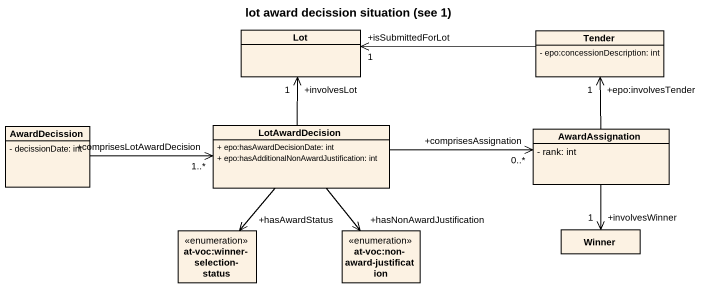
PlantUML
@startuml
title lot award decission situation (see 1)
hide circle
hide empty members
skinparam classAttributeIconSize 0
class Lot
class Tender {
  - epo:concessionDescription: int
}
class AwardDecission {
  - decissionDate: int
}
class LotAwardDecision {
  + epo:hasAwardDecisionDate: int
  + epo:hasAdditionalNonAwardJustification: int
}
class AwardAssignation {
  - rank: int
}
enum "at-voc:winner-selection-status" as at_voc_winner_selection
enum "at-voc:non-award-justification" as at_voc_non_award
class Winner
Tender -left-> "+isSubmittedForLot\n1" Lot
AwardDecission -right-> "+comprisesLotAwardDecision\n1..*" LotAwardDecision
LotAwardDecision -up-> "+involvesLot\n1" Lot
LotAwardDecision -right-> "+comprisesAssignation\n0..*" AwardAssignation
LotAwardDecision --> "+hasAwardStatus" at_voc_winner_selection
LotAwardDecision --> "+hasNonAwardJustification" at_voc_non_award
AwardAssignation -up-> "+epo:involvesTender\n1" Tender
AwardAssignation --> "+involvesWinner\n1" Winner
@enduml
